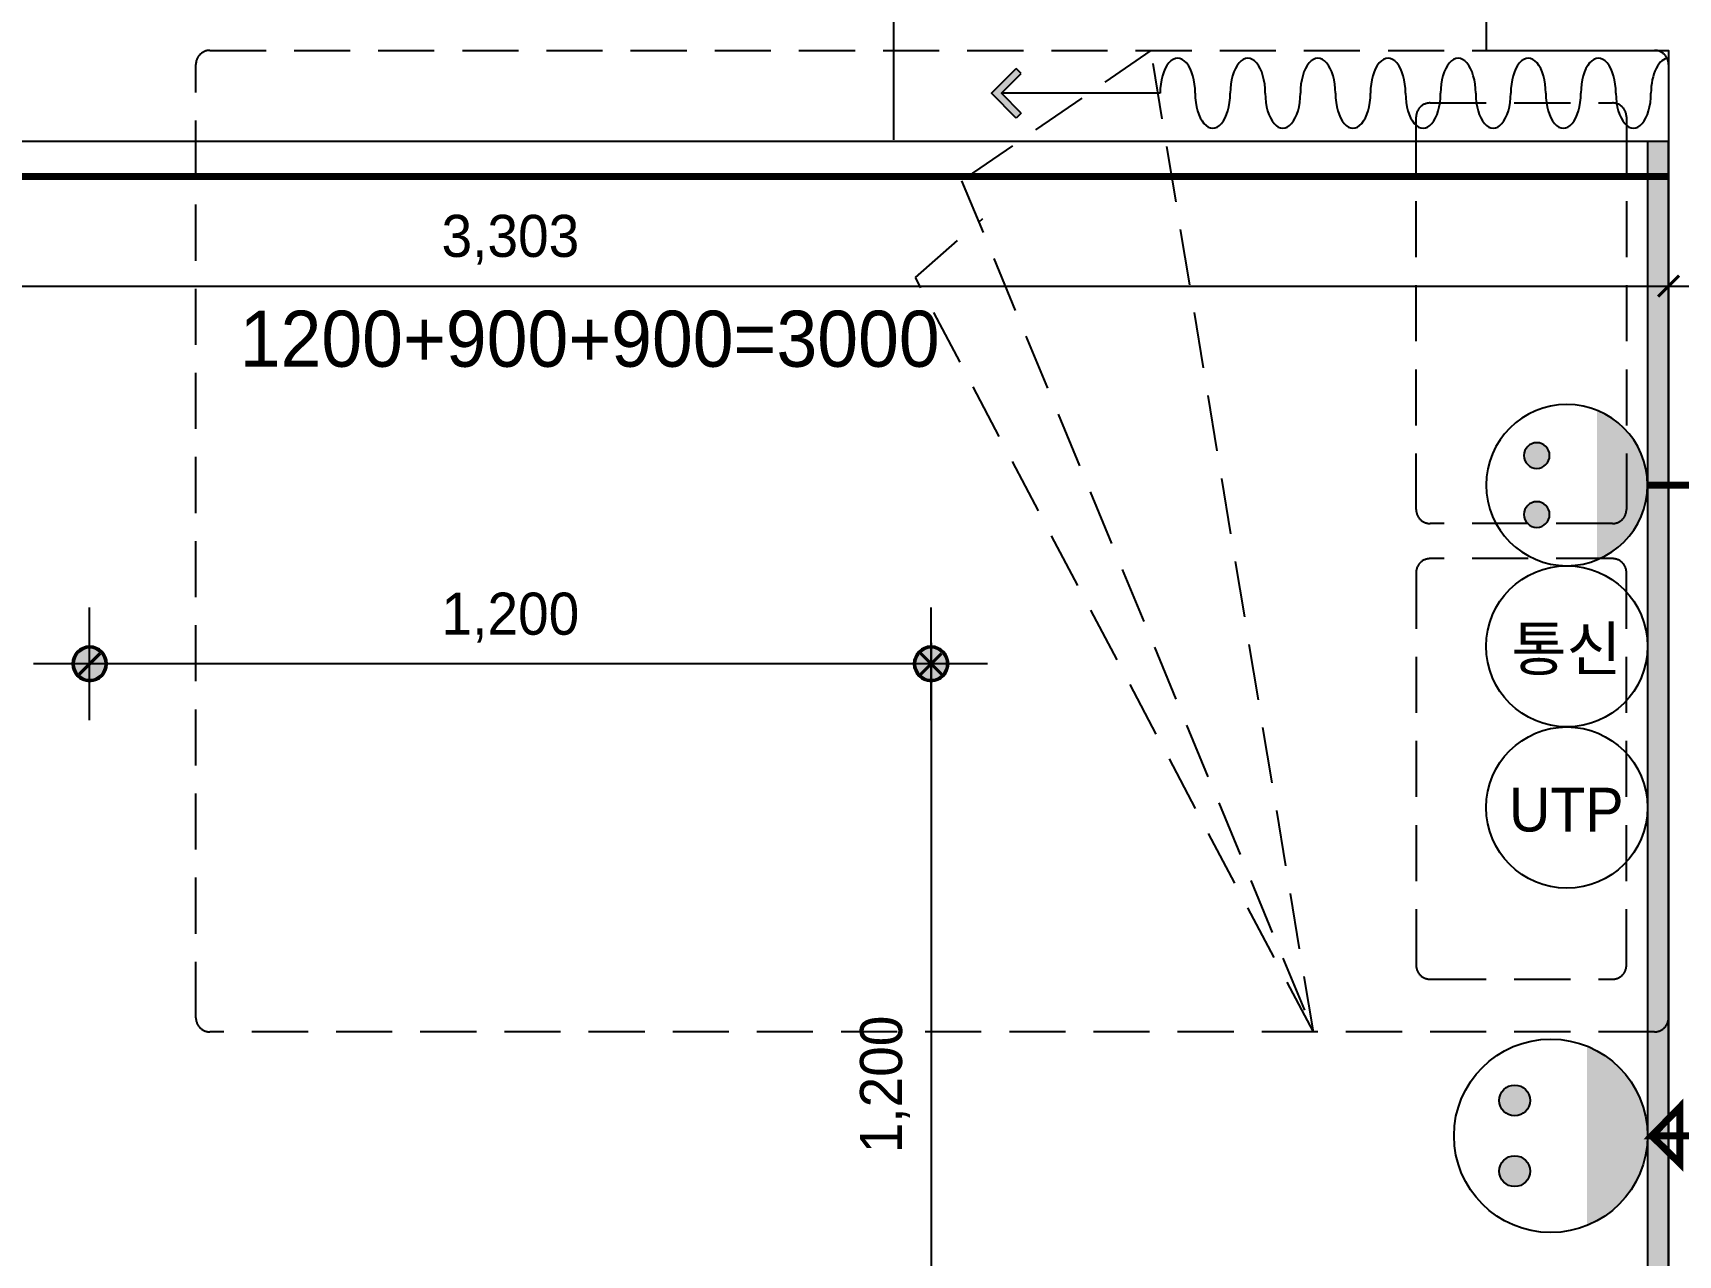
# Model space of a CAD drawing. Header units: inches. Extents: x 3778 to 56227, y -16914 to 35091.
# Drawn here: x 36219 to 38565, y -4587 to -2844 of the extents above; entities that cross this region are included whole.
import ezdxf

# ---------------------------------------------------------------- set-up
doc = ezdxf.new("R2010")
doc.units = ezdxf.units.IN
doc.header["$LTSCALE"] = 100
doc.header["$MEASUREMENT"] = 0
doc.header["$PDSIZE"] = 700.071425
doc.linetypes.add('DH-HID2', pattern=[1.2, 0.8, -0.4])
doc.linetypes.add('HID', pattern=[2.5, 1.5, -1])
for name, color, linetype in [('0-ELC TEXT', 7, 'Continuous'), ('01. F-소품', 3, 'Continuous'), ('06-LIGHT', 4, 'Continuous'), ('07-DIM WAL', 5, 'Continuous'), ('2-con', 2, 'Continuous'), ('3.기호.계단선', 30, 'Continuous'), ('FU-FURM', 251, 'DH-HID2'), ('HAT', 8, 'Continuous'), ('RC-LIGHT', 7, 'Continuous'), ('도면층4', 4, 'Continuous'), ('설비', 140, 'Continuous')]:
    doc.layers.add(name, color=color, linetype=linetype)
doc.styles.add('HY 울릉도 L', font='')
doc.styles.add('코레일둥고', font='Korail_Round_Gothic_Medium.ttf')
doc.styles.get('HY 울릉도 L').set_extended_font_data('HY울릉도L')
doc.dimstyles.new('30', dxfattribs={"dimscale": 30, "dimtxt": 2, "dimasz": 1, "dimexe": 1, "dimexo": 1, "dimgap": 1, "dimtad": 1, "dimdec": 0, "dimrnd": 0.05, "dimdsep": 46, "dimlunit": 6, "dimtxsty": 'HY 울릉도 L', "dimblk": 'ARCHTICK', "dimcen": 2.5, "dimdle": 1, "dimclrd": 133, "dimclre": 133, "dimclrt": 30, "dimadec": 0, "dimazin": 0, "dimtfac": 1, "dimtdec": 0, "dimtix": 1, "dimtmove": 2, "dimatfit": 3, "dimldrblk": 'ARCHTICK', "dimfxl": 0, "dimlwd": -1, "dimlwe": -1, "dimarcsym": 0})

# ---------------------------------------------------------------- blocks, each defined once
blk = doc.blocks.new('cjvjf')
at = {"layer": '2-con'}
blk.add_lwpolyline([(149137.5, 71696.5), (149011.5, 71696.5), (149011.5, 71496.5), (149742.5, 71496.5), (149742.5, 71696.5), (149287.5, 71696.5), (149287.5, 74296.5), (149757.5, 74296.5), (149757.5, 74496.5), (149307.5, 74496.5), (149307.5, 74906.5), (148877.5, 74906.5), (148877.5, 74646.5), (149137.5, 74646.5), (149137.5, 71696.5)], dxfattribs=at)
at = {"layer": '도면층4'}
blk.add_line((148032.5, 74949), (148032.5, 74519), dxfattribs=at)
blk = doc.blocks.new('cjscjdeh')
at = {"layer": 'FU-FURM', "color": 8}
for p, q in [((145656.5, 77974.9), (145386.5, 77788.9)), ((145888, 76574.9), (145656.5, 77974.9)), ((145386.5, 77788.9), (145888, 76574.9)), ((145320.5, 77650.9), (145416.5, 77734.9)), ((145888, 76574.9), (145320.5, 77650.9))]:
    blk.add_line(p, q, dxfattribs=at)
for points in [[(144294.5, 76594.9), (144294.5, 77954.9, -0.414214), (144314.5, 77974.9), (146374.5, 77974.9, -0.414214), (146394.5, 77954.9), (146394.5, 76594.9, -0.414214), (146374.5, 76574.9), (144314.5, 76574.9, -0.414214)], [(146034.5, 77319.9), (146034.5, 77879.9, -0.414214), (146054.5, 77899.9), (146314.5, 77899.9, -0.414214), (146334.5, 77879.9), (146334.5, 77319.9, -0.414214), (146314.5, 77299.9), (146054.5, 77299.9, -0.414214)], [(146034.5, 77229.9), (146034.5, 76669.9, 0.414214), (146054.5, 76649.9), (146314.5, 76649.9, 0.414214), (146334.5, 76669.9), (146334.5, 77229.9, 0.414214), (146314.5, 77249.9), (146054.5, 77249.9, 0.414214)]]:
    blk.add_lwpolyline(points, format="xyb", close=True, dxfattribs=at)
blk.add_blockref('cjvjf', (-2743, 3328.4))
blk = doc.blocks.new('1')
at = {"linetype": 'Continuous'}
h = blk.add_hatch(color=4, dxfattribs=at)
h.dxf.hatch_style = 1
edge = h.paths.add_edge_path()
edge.add_arc((11539653.5, -14273503.8), 37.5, 0, 360)
at = {"color": 1, "linetype": 'Continuous'}
for p, q in [((11539653.5, -14273637.1), (11539653.5, -14273370.5)), ((11539520.2, -14273503.8), (11539786.8, -14273503.8))]:
    blk.add_line(p, q, dxfattribs=at)
at = {"color": 4, "linetype": 'Continuous'}
for radius in [41.5, 37.5]:
    blk.add_circle((11539653.5, -14273503.8), radius, dxfattribs=at)
blk = doc.blocks.new('_ArchTick')
at = {"color": 0, "linetype": 'ByBlock', "const_width": 0.15}
blk.add_lwpolyline([(-0.5, -0.5), (0.5, 0.5)], dxfattribs=at)
blk = doc.blocks.new('*D328')
at = {"layer": '07-DIM WAL', "color": 133}
blk.add_line((37530, -3744), (36270, -3744), dxfattribs=at)
at = {"layer": 'Defpoints', "color": 0}
for p in [(36300, -3744), (36300, -3744), (37500, -3744)]:
    blk.add_point(p, dxfattribs=at)
at = {"layer": '07-DIM WAL', "color": 133, "xscale": 30, "yscale": 30, "zscale": 30, "rotation": 180}
blk.add_blockref('_ArchTick', (36300, -3744), dxfattribs=at)
at = {"layer": '07-DIM WAL', "color": 133, "xscale": 30, "yscale": 30, "zscale": 30}
blk.add_blockref('_ArchTick', (37500, -3744), dxfattribs=at)
at = {"layer": '07-DIM WAL', "color": 30, "insert": (36900, -3678), "char_height": 60, "attachment_point": 5, "style": 'HY 울릉도 L'}
blk.add_mtext('1,200', dxfattribs=at)
blk = doc.blocks.new('*D329')
at = {"layer": '07-DIM WAL', "color": 133}
for p, q in [((37500, -3714), (37500, -4974)), ((37530, -3744), (37530, -3744)), ((37530, -4944), (37530, -4944))]:
    blk.add_line(p, q, dxfattribs=at)
at = {"layer": 'Defpoints', "color": 0}
for p in [(37500, -3744), (37500, -4944), (37500, -4944)]:
    blk.add_point(p, dxfattribs=at)
at = {"layer": '07-DIM WAL', "color": 133, "xscale": 30, "yscale": 30, "zscale": 30}
for p, rotation in [((37500, -3744), 90), ((37500, -4944), 270)]:
    blk.add_blockref('_ArchTick', p, dxfattribs=dict(at, rotation=rotation))
at = {"layer": '07-DIM WAL', "color": 30, "insert": (37434.1, -4344), "char_height": 60, "attachment_point": 5, "rotation": 90, "style": 'HY 울릉도 L'}
blk.add_mtext('1,200', dxfattribs=at)
blk = doc.blocks.new('FFSFDF')
at = {"layer": '01. F-소품'}
blk.add_hatch(color=8, dxfattribs=at).paths.add_polyline_path([(1567672.9, 1746751.1), (1567679.9, 1746744.1), (1567715.3, 1746779.4), (1567679.9, 1746814.8), (1567672.9, 1746807.7), (1567701.2, 1746779.4)])
at = {"layer": '01. F-소품', "color": 8}
for p, q in [((1567672.9, 1746807.7), (1567679.9, 1746814.8)), ((1567474.8, 1746779.4), (1567701.2, 1746779.4)), ((1567672.9, 1746751.1), (1567679.9, 1746744.1))]:
    blk.add_line(p, q, dxfattribs=at)
for points in [[(1567679.9, 1746814.8), (1567715.3, 1746779.4), (1567679.9, 1746744.1)], [(1567672.9, 1746807.7), (1567701.2, 1746779.4), (1567672.9, 1746751.1)]]:
    blk.add_lwpolyline(points, dxfattribs=at)
for centre, start_param, end_param in [((1566799.8, 1746779.4), 1.570796, 4.712389), ((1566899.8, 1746779.4), 1.570796, 4.712389), ((1566999.8, 1746779.4), 1.570796, 4.712389), ((1567099.8, 1746779.4), 1.570796, 4.712389), ((1567199.8, 1746779.4), 1.570796, 4.712389), ((1567299.8, 1746779.4), 1.570796, 4.712389), ((1567399.8, 1746779.4), 1.570796, 4.712389), ((1566749.8, 1746779.4), 6.283185, 7.853982), ((1566849.8, 1746779.4), 4.712389, 7.853982), ((1566949.8, 1746779.4), 4.712389, 7.853982), ((1567049.8, 1746779.4), 4.712389, 7.853982), ((1567149.8, 1746779.4), 4.712389, 7.853982), ((1567249.8, 1746779.4), 4.712389, 7.853982), ((1567349.8, 1746779.4), 4.712389, 7.853982), ((1567449.8, 1746779.4), 4.712389, 7.853982)]:
    blk.add_ellipse(centre, major_axis=(0, -50), ratio=0.5, start_param=start_param, end_param=end_param, dxfattribs=at)
blk = doc.blocks.new('egoo')
at = {"layer": '설비'}
h = blk.add_hatch(color=140, dxfattribs=at)
edge = h.paths.add_edge_path()
edge.add_arc((1015645.3, 443433.7), 22.3, 0, 360)
h = blk.add_hatch(color=140, dxfattribs=at)
edge = h.paths.add_edge_path()
edge.add_arc((1015747.7, 443433.7), 22.3, 0, 360)
h = blk.add_hatch(color=140, dxfattribs=at)
edge = h.paths.add_edge_path()
edge.add_line((1015826.3, 443329.1), (1015566.6, 443329.1))
edge.add_ellipse((1015696.5, 443381.5), major_axis=(99, 99), ratio=1, start_angle=156.9578, end_angle=293.0422)
at = {"layer": '설비', "color": 140}
for centre, radius in [((1015696.5, 443381.5), 140), ((1015645.3, 443433.7), 22.3), ((1015747.7, 443433.7), 22.3)]:
    blk.add_circle(centre, radius, dxfattribs=at)
blk = doc.blocks.new('ZHSTPS')
at = {"layer": 'RC-LIGHT'}
h = blk.add_hatch(color=10, dxfattribs=at)
edge = h.paths.add_edge_path()
edge.add_arc((185728.7, 67741.8), 22, 0, 360)
h = blk.add_hatch(color=10, dxfattribs=at)
edge = h.paths.add_edge_path()
edge.add_arc((185829.6, 67741.8), 22, 0, 360)
h = blk.add_hatch(color=10, dxfattribs=at)
edge = h.paths.add_edge_path()
edge.add_line((185907.1, 67638.7), (185651.2, 67638.7))
edge.add_ellipse((185779.2, 67690.3), major_axis=(97.6, 97.6), ratio=1, start_angle=156.9578, end_angle=293.0422)
at = {"layer": 'RC-LIGHT', "color": 10}
for centre, radius in [((185779.2, 67690.3), 138), ((185728.7, 67741.8), 22), ((185829.6, 67741.8), 22)]:
    blk.add_circle(centre, radius, dxfattribs=at)
blk = doc.blocks.new('*D381')
at = {"layer": 'Defpoints', "color": 0}
for p in [(35248.5, -2999), (38551.5, -2999), (38551.5, -3205.1)]:
    blk.add_point(p, dxfattribs=at)
at = {"layer": 'HAT', "color": 133}
for p, q in [((35248.5, -3029), (35248.5, -3235.1)), ((38551.5, -3029), (38551.5, -3235.1)), ((35218.5, -3205.1), (38581.5, -3205.1))]:
    blk.add_line(p, q, dxfattribs=at)
at = {"layer": 'HAT', "color": 133, "xscale": 30, "yscale": 30, "zscale": 30, "rotation": 180}
blk.add_blockref('_ArchTick', (35248.5, -3205.1), dxfattribs=at)
at = {"layer": 'HAT', "color": 133, "xscale": 30, "yscale": 30, "zscale": 30}
blk.add_blockref('_ArchTick', (38551.5, -3205.1), dxfattribs=at)
at = {"layer": 'HAT', "color": 30, "insert": (36900, -3139.1), "char_height": 60, "attachment_point": 5, "style": 'HY 울릉도 L'}
blk.add_mtext('3,303', dxfattribs=at)

msp = doc.modelspace()

# ---------------------------------------------------------------- hatches: boundary and pattern name
at = {"layer": '3.기호.계단선'}
h = msp.add_hatch(color=10, dxfattribs=at)
h.dxf.hatch_style = 1
h.paths.add_polyline_path([(38551.5, -5819), (38551.5, -2999), (38521.5, -2999), (38521.5, -5819)])

# ---------------------------------------------------------------- linework, layer by layer
at = {"layer": '06-LIGHT', "color": 10, "linetype": 'HID', "const_width": 10}
msp.add_lwpolyline([(38551.5, -3049), (35248.5, -3049)], dxfattribs=at)
at = {"layer": '06-LIGHT', "color": 0, "linetype": 'HID', "const_width": 10}
msp.add_lwpolyline([(38521.5, -3489), (38634.4, -3489), (38634.4, -4417.3), (38527.5, -4417.3), (38567.5, -4376.5), (38567.5, -4456.5), (38527.5, -4417.3)], dxfattribs=at)
at = {"layer": '3.기호.계단선', "color": 10}
msp.add_lwpolyline([(38551.5, -5819), (38551.5, -2999), (38521.5, -2999), (38521.5, -5819), (38551.5, -5819)], dxfattribs=at)
at = {"layer": 'RC-LIGHT'}
msp.add_line((38551.5, -2999), (35248.5, -2999), dxfattribs=at)
at = {"layer": '설비', "color": 140}
for centre in [(38406.5, -3719), (38406.5, -3949)]:
    msp.add_circle(centre, 115, dxfattribs=at)

# ---------------------------------------------------------------- block references
msp.add_blockref('cjscjdeh', (-107843, -80843.8))
at = {"color": 0, "rotation": 180}
msp.add_blockref('FFSFDF', (1605301.3, 1743849.4), dxfattribs=at)
at = {"layer": 'RC-LIGHT', "xscale": -0.6024096385271789, "yscale": 0.6024096385271789, "zscale": 0.6024096385271789}
for p in [(6987898.5, 8594752.3), (6989098.5, 8594752.3)]:
    msp.add_blockref('1', p, dxfattribs=at)
at = {"layer": 'RC-LIGHT', "color": 10, "rotation": 90.00000000000001}
msp.add_blockref('ZHSTPS', (106073.9, -190196.4), dxfattribs=at)
at = {"layer": '설비', "color": 140, "xscale": -0.8214285869294655, "yscale": 0.8214285869294655, "zscale": 0.8214285869294655, "rotation": 90}
msp.add_blockref('egoo', (402612.8, 830833.2), dxfattribs=at)

# ---------------------------------------------------------------- texts
at = {"layer": '0-ELC TEXT', "style": '코레일둥고'}
msp.add_text('1200+900+900=3000', height=80, dxfattribs=at).set_placement((36514, -3320.2))
at = {"layer": '설비', "color": 140, "style": '코레일둥고'}
for s, p in [('통신', (38327.5, -3753.6)), ('UTP', (38324, -3983.2))]:
    msp.add_text(s, height=62.5, dxfattribs=at).set_placement(p)

# ---------------------------------------------------------------- dimensions: what is measured, and where the dimension line sits
at = {"layer": '07-DIM WAL'}
dim = msp.add_linear_dim(base=(36300, -3744), p1=(37500, -3744), p2=(36300, -3744), dimstyle='30', override={"dimfxl": 1.25, "dimarcsym": 2}, dxfattribs=at)
dim.commit()
dim.dimension.update_dxf_attribs({"geometry": '*D328', "text_midpoint": (36900, -3678)})
dim = msp.add_linear_dim(base=(37500, -4944), p1=(37500, -3744), p2=(37500, -4944), angle=90, dimstyle='30', override={"dimfxl": 1.25, "dimarcsym": 2}, dxfattribs=at)
dim.commit()
dim.dimension.update_dxf_attribs({"geometry": '*D329', "text_midpoint": (37434.1, -4344)})
at = {"layer": 'HAT'}
dim = msp.add_linear_dim(base=(38551.5, -3205.1), p1=(35248.5, -2999), p2=(38551.5, -2999), dimstyle='30', override={"dimfxl": 1.25, "dimarcsym": 2}, dxfattribs=at)
dim.commit()
dim.dimension.update_dxf_attribs({"geometry": '*D381', "text_midpoint": (36900, -3139.1)})

doc.saveas('drawing.dxf')
